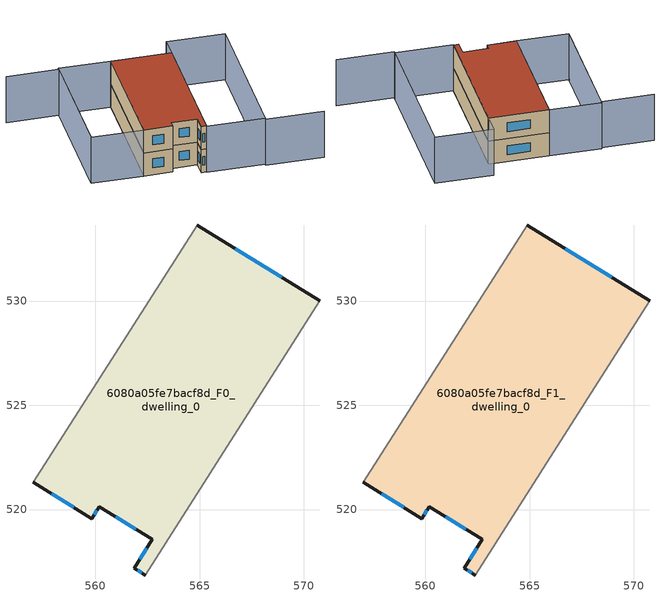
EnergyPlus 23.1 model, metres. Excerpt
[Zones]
6080a05fe7bacf8d_F0_dwelling_0
 floor ground (EU_floor_Construction): 570.76,530.01 562.39,516.86 561.86,517.18 562.72,518.56 560.18,520.13 559.83,519.56 557.02,521.3 564.88,533.65 z0
 wall outside (EU_wall_Construction): 570.76,530.01 564.88,533.65 / 557.02,521.3 559.83,519.56 560.18,520.13 562.72,518.56 561.86,517.18 562.39,516.86 z0:3
 wall adiabatic (EU_wall_Construction): 564.88,533.65 557.02,521.3 / 562.39,516.86 570.76,530.01 z0:3
 window (EU_Window_Construction): 568.93,531.14 566.71,532.51 / 562.03,517.08 562.22,516.96 / 562.45,518.13 562.13,517.61 / 560.97,519.64 561.93,519.05 / 559.94,519.74 560.07,519.96 / 557.89,520.76 558.95,520.1 z0.93:2.07
6080a05fe7bacf8d_F1_dwelling_0
 floor to 6080a05fe7bacf8d_F0_dwelling_0 (EU_floor_Construction): 570.76,530.01 562.39,516.86 561.86,517.18 562.72,518.56 560.18,520.13 559.83,519.56 557.02,521.3 564.88,533.65 z3
 wall outside (EU_wall_Construction): 570.76,530.01 564.88,533.65 / 557.02,521.3 559.83,519.56 560.18,520.13 562.72,518.56 561.86,517.18 562.39,516.86 z3:6
 wall adiabatic (EU_wall_Construction): 564.88,533.65 557.02,521.3 / 562.39,516.86 570.76,530.01 z3:6
 window (EU_Window_Construction): 568.93,531.14 566.71,532.51 / 562.03,517.08 562.22,516.96 / 562.45,518.13 562.13,517.61 / 560.97,519.64 561.93,519.05 / 559.94,519.74 560.07,519.96 / 557.89,520.76 558.95,520.1 z3.93:5.07
 roof outside (EU_roof_Construction): 562.72,518.56 561.86,517.18 562.39,516.86 570.76,530.01 564.88,533.65 557.02,521.3 559.83,519.56 560.18,520.13 z6
shading: 554.65,539.92 559.71,536.7 / 559.71,536.7 552.03,524.65 / 573.46,509.47 567.87,513.03 / 567.87,513.03 577.63,528.37 / 564.88,533.65 557.01,521.3 / 557.01,521.3 551.95,524.52 / 551.95,524.52 559.82,536.87 / 559.82,536.87 564.88,533.65 / 577.62,528.34 567.98,513.21 / 567.98,513.21 562.35,516.8 / 562.35,516.8 571.98,531.93 / 571.98,531.93 577.62,528.34 z0:6
[Building]
EU S2 Campaign: North Axis=0; Terrain=City; Solar Distribution=FullExterior
[Site:Location]
Montreal-Trudeau.Intl.AP: Latitude=45.4667; Longitude=-73.75; Time Zone=-5; Elevation=36
[SizingPeriod:WeatherFileDays]
AnnualSizingPeriod: Begin Month=1; Begin Day of Month=1; End Month=12; End Day of Month=31; Day of Week for Start Day=Monday; Use Weather File Daylight Saving Period=No; Use Weather File Rain and Snow Indicators=No
[MATERIAL]
EU_InternalMass_Material: Roughness=MediumRough; Thickness=0.1; Conductivity=1; Density=1800; Specific Heat=900; Thermal Absorptance=0.9; Solar Absorptance=0.7; Visible Absorptance=0.7
[MATERIAL:NOMASS] Roughness=MediumRough; Thermal Absorptance=0.9; Solar Absorptance=0.7; Visible Absorptance=0.7
Name | Thermal Resistance
EU_wall_NoMass; EU_floor_NoMass | 1.36485
EU_roof_NoMass | 2.55992
[WINDOWMATERIAL:SIMPLEGLAZINGSYSTEM]
EU_Window_SimpleGlazing: UFactor=3.92339; Solar Heat Gain Coefficient=0.8; Visible Transmittance=0.8
[CONSTRUCTION]
EU_wall_Construction: EU_wall_NoMass
EU_roof_Construction: EU_roof_NoMass
EU_floor_Construction: EU_floor_NoMass
EU_Window_Construction: EU_Window_SimpleGlazing
EU_InternalMass_Construction: EU_InternalMass_Material
[ZONE] Type=1; Multiplier=1; Ceiling Height=autocalculate; Volume=299.475; Floor Area=autocalculate; Part of Total Floor Area=Yes
6080a05fe7bacf8d_F0_dwelling_0; 6080a05fe7bacf8d_F1_dwelling_0
[INTERNALMASS] Construction=EU_InternalMass_Construction; Surface Area=99.8251
Name | Zone or ZoneList
6080a05fe7bacf8d_F0_dwelling_0_EU_InternalMass | 6080a05fe7bacf8d_F0_dwelling_0
6080a05fe7bacf8d_F1_dwelling_0_EU_InternalMass | 6080a05fe7bacf8d_F1_dwelling_0
[OTHEREQUIPMENT] Fuel Type=Electricity; Design Level Calculation Method=Watts/Area; Power per Zone Floor Area=1; Fraction Latent=0; Fraction Radiant=0; Fraction Lost=0; Carbon Dioxide Generation Rate=0; EndUse Subcategory=EU_Step8_InternalGains
Name | Zone or ZoneList or Space or SpaceList | Schedule
EU_Step8_InternalGain_6080a05fe7bacf8d_F0_dwelling_0_f000 | 6080a05fe7bacf8d_F0_dwelling_0 | EU_Step8_GainSchedule_6080a05fe7bacf8d_F0_dwelling_0_f000
EU_Step8_InternalGain_6080a05fe7bacf8d_F1_dwelling_0_f000 | 6080a05fe7bacf8d_F1_dwelling_0 | EU_Step8_GainSchedule_6080a05fe7bacf8d_F1_dwelling_0_f000
[ZONEVENTILATION:DESIGNFLOWRATE] Schedule=EU_AlwaysOn; Design Flow Rate Calculation Method=AirChanges/Hour; Air Changes per Hour=0.860309; Ventilation Type=Natural; Fan Pressure Rise=0; Fan Total Efficiency=1; Constant Term Coefficient=1; Temperature Term Coefficient=0; Velocity Term Coefficient=0; Velocity Squared Term Coefficient=0; Minimum Indoor Temperature=-100; Maximum Indoor Temperature=100; Delta Temperature=-100; Minimum Outdoor Temperature=-100; Maximum Outdoor Temperature=100; Maximum Wind Speed=40
Name | Zone or ZoneList or Space or SpaceList
EU_ConstantAir_6080a05fe7bacf8d_F0_dwelling_0 | 6080a05fe7bacf8d_F0_dwelling_0
EU_ConstantAir_6080a05fe7bacf8d_F1_dwelling_0 | 6080a05fe7bacf8d_F1_dwelling_0
[HVACTEMPLATE:THERMOSTAT] Constant Heating Setpoint=20; Constant Cooling Setpoint=50
EU_HeatOnly_6080a05fe7bacf8d_F0_dwelling_0; EU_HeatOnly_6080a05fe7bacf8d_F1_dwelling_0
[HVACTEMPLATE:ZONE:IDEALLOADSAIRSYSTEM] System Availability Schedule=EU_AlwaysOn; Maximum Heating Supply Air Temperature=50; Minimum Cooling Supply Air Temperature=13; Maximum Heating Supply Air Humidity Ratio=0.0156; Minimum Cooling Supply Air Humidity Ratio=0.0077; Heating Limit=NoLimit; Cooling Limit=NoLimit; Heating Availability Schedule=EU_AlwaysOn; Cooling Availability Schedule=EU_CoolingOff; Dehumidification Control Type=ConstantSensibleHeatRatio; Cooling Sensible Heat Ratio=0.7; Dehumidification Setpoint=60; Humidification Control Type=None; Humidification Setpoint=30; Outdoor Air Method=None; Outdoor Air Flow Rate per Person=0.00944; Outdoor Air Flow Rate per Zone Floor Area=0; Outdoor Air Flow Rate per Zone=0; Demand Controlled Ventilation Type=None; Outdoor Air Economizer Type=NoEconomizer; Heat Recovery Type=None; Sensible Heat Recovery Effectiveness=0.7; Latent Heat Recovery Effectiveness=0.65
Name | Template Thermostat
6080a05fe7bacf8d_F0_dwelling_0 | EU_HeatOnly_6080a05fe7bacf8d_F0_dwelling_0
6080a05fe7bacf8d_F1_dwelling_0 | EU_HeatOnly_6080a05fe7bacf8d_F1_dwelling_0
[SIZING:ZONE] Zone Cooling Design Supply Air Temperature Input Method=SupplyAirTemperature; Zone Cooling Design Supply Air Temperature=13; Zone Heating Design Supply Air Temperature Input Method=SupplyAirTemperature; Zone Heating Design Supply Air Temperature=50; Zone Cooling Design Supply Air Humidity Ratio=0.008; Zone Heating Design Supply Air Humidity Ratio=0.008; Cooling Design Air Flow Method=DesignDay; Cooling Design Air Flow Rate=0; Cooling Minimum Air Flow per Zone Floor Area=0.000762; Cooling Minimum Air Flow=0; Cooling Minimum Air Flow Fraction=0.2; Heating Design Air Flow Method=DesignDay; Heating Design Air Flow Rate=0; Heating Maximum Air Flow per Zone Floor Area=0.002032; Heating Maximum Air Flow=0.141576; Heating Maximum Air Flow Fraction=0.3; Account for Dedicated Outdoor Air System=No; Dedicated Outdoor Air System Control Strategy=NeutralSupplyAir; Dedicated Outdoor Air Low Setpoint Temperature for Design=autosize; Dedicated Outdoor Air High Setpoint Temperature for Design=autosize; Zone Load Sizing Method=Sensible Load Only No Latent Load; Zone Latent Cooling Design Supply Air Humidity Ratio Input Method=HumidityRatioDifference; Zone Cooling Design Supply Air Humidity Ratio Difference=0.005; Zone Latent Heating Design Supply Air Humidity Ratio Input Method=HumidityRatioDifference; Zone Humidification Design Supply Air Humidity Ratio Difference=0.005
6080a05fe7bacf8d_F0_dwelling_0; 6080a05fe7bacf8d_F1_dwelling_0
[SCHEDULE:CONSTANT]
Name | Hourly Value
EU_AlwaysOn | 1
EU_CoolingOff | 0
[SCHEDULE:FILE] Column Number=1; Rows to Skip at Top=0; Number of Hours of Data=8760; Column Separator=Comma; Interpolate to Timestep=No; Minutes per Item=60; Adjust Schedule for Daylight Savings=Yes
Name | File
EU_Step8_GainSchedule_6080a05fe7bacf8d_F0_dwelling_0_f000 | ../../schedules/6080a05fe7bacf8d/6080a05fe7bacf8d_F0_dwelling_0_f000_gain.csv
EU_Step8_GainSchedule_6080a05fe7bacf8d_F1_dwelling_0_f000 | ../../schedules/6080a05fe7bacf8d/6080a05fe7bacf8d_F1_dwelling_0_f000_gain.csv
